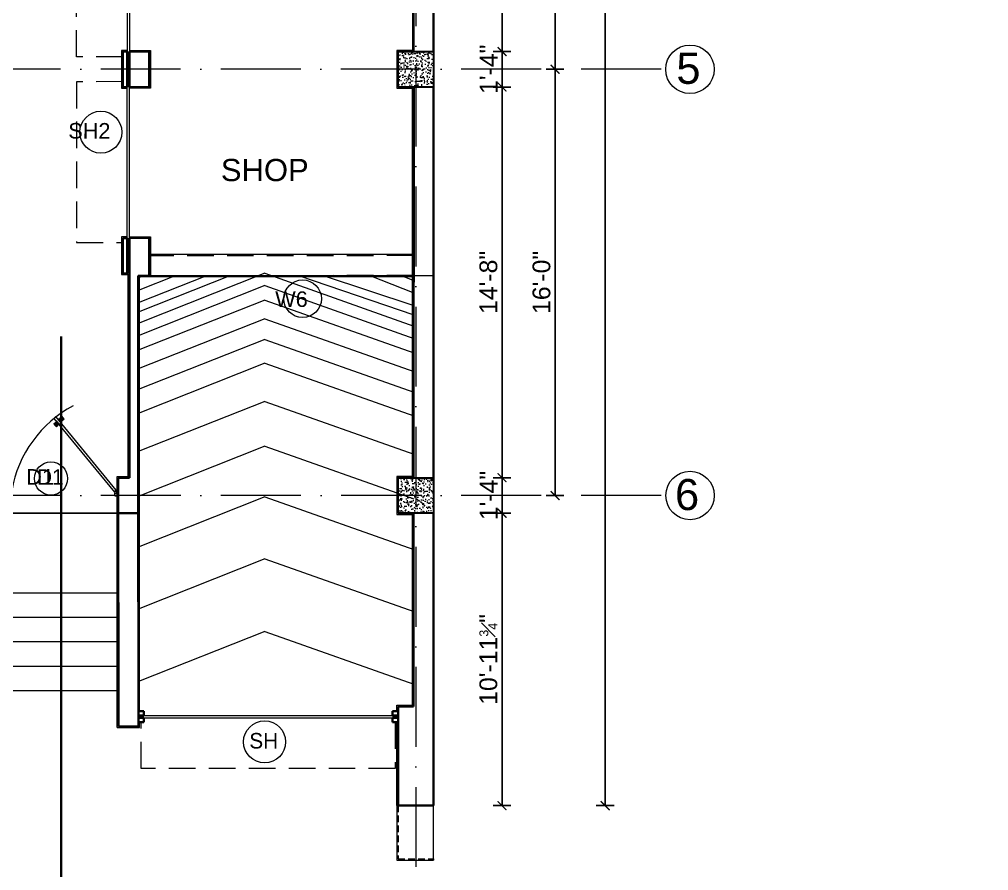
# Model space of a CAD drawing. Header units: inches. Extents: x 10755 to 33653, y -10992 to 10708.
# Drawn here: x 13152.6 to 13589.1, y 6065.8 to 6449.3 of the extents above; entities that cross this region are included whole.
import ezdxf

# ---------------------------------------------------------------- set-up
doc = ezdxf.new("R2010")
doc.units = ezdxf.units.IN
doc.header["$MEASUREMENT"] = 0
doc.linetypes.add('ACAD_ISO10W100', pattern=[18, 12, -3, 0, -3])
doc.linetypes.add('HIDDEN', pattern=[0.375, 0.25, -0.125])
for name, color, linetype, lineweight in [('centerline', 9, 'ACAD_ISO10W100', 5), ('col', 1, 'Continuous', 30), ('dim', 6, 'Continuous', 13), ('dimension center - 8', 134, 'Continuous', 13), ('dimension element- 8', 5, 'Continuous', 13), ('dimension overall - 8', 185, 'Continuous', 13), ('DIMINSION', 5, 'Continuous', 15), ('door', 15, 'Continuous', 18), ('hatch', 33, 'Continuous', 5), ('hatch 2', 8, 'Continuous', 13), ('hatch- rcc', 252, 'Continuous', 5), ('hatch1', 9, 'Continuous', 5), ('PLASTER', 50, 'Continuous', 9), ('rs', 102, 'Continuous', 15), ('Section line-1-8', 172, 'Continuous', 35), ('sill line', 21, 'Continuous', 20), ('STAIRCASE', 143, 'Continuous', 15), ('title text 1', 113, 'Continuous', 25), ('wall', 1, 'Continuous', 35)]:
    doc.layers.add(name, color=color, linetype=linetype, lineweight=lineweight)
doc.layers.add('T-TEXT', color=230, linetype='Continuous')
doc.layers.get('DIMINSION').off()
doc.styles.add('Prajwal', font='stylu.ttf', dxfattribs={"height": 9})
doc.styles.get("Standard").update_dxf_attribs({"font": 'arial.ttf'})
doc.styles.add('suren', font='times.ttf', dxfattribs={"height": 4})
doc.dimstyles.new('S8', dxfattribs={"dimscale": 8, "dimtxt": 1, "dimasz": 0.5, "dimexe": 0.5, "dimexo": 0.5, "dimgap": 0.25, "dimtad": 1, "dimzin": 3, "dimdsep": 46, "dimlunit": 4, "dimtxsty": 'Standard', "dimblk": 'ARCHTICK', "dimcen": 0, "dimclrd": 256, "dimclre": 256, "dimclrt": 6, "dimadec": 0, "dimazin": 0, "dimtfac": 0.5, "dimtix": 1, "dimtmove": 1, "dimatfit": 3, "dimfxl": 0.5, "dimfxlon": 1, "dimfrac": 1, "dimtolj": 1, "dimtzin": 0, "dimarcsym": 1})

# ---------------------------------------------------------------- blocks, each defined once
blk = doc.blocks.new('ETERWEWE')
at = {"layer": 'hatch- rcc', "linetype": 'Continuous', "ltscale": 30}
h = blk.add_hatch(dxfattribs=at)
h.set_pattern_fill('AR-CONC', color=256, scale=0.5, style=0)
h.set_pattern_definition([(50, (0, 0), (3.586300913, -0.313760675), [0.375, -4.125]), (355, (0, 0), (-0.69375667, 3.76096067), [0.3, -3.3]), (100.4514445, (0.299, -0.026), (2.89254423, 3.447199955), [0.31870096, -3.50571056]), (46.1842, (0, 1), (5.33620665, -0.8275964), [0.5625, -6.1875]), (96.6356355, (0.4447, 0.931), (4.67330973, 4.870593), [0.47805171, -5.2585688]), (351.184164, (0, 1), (4.67330973, 4.870593), [0.45, -4.95]), (21, (0.5, 0.75), (2.98453526, -2.013094453), [0.375, -4.125]), (326, (0.5, 0.75), (1.21657666, 3.625750225), [0.3, -3.3]), (71.4514447, (0.7487, 0.5822), (4.20111188, 1.612655764), [0.31870095, -3.50571056]), (37.5, (0, 0), (0.060799277, 1.664469269), [0, -3.26, 0, -3.35, 0, -3.3125]), (7.5, (0, 0), (1.315347687, 1.97205856), [0, -1.91, 0, -3.185, 0, -1.2625]), (327.5, (-1.115, 0), (2.669112181, -0.112774359), [0, -1.25, 0, -3.9, 0, -5.175]), (317.5, (-1.615, 0), (2.915930847, 0.50052491), [0, -1.625, 0, -2.59, 0, -3.675])])
h.paths.add_polyline_path([(159423.23, -3794.58), (159439.23, -3794.58), (159439.23, -3778.58), (159423.23, -3778.58)])
at = {"layer": 'col', "linetype": 'Continuous', "ltscale": 30}
blk.add_lwpolyline([(159423.23, -3794.58), (159423.23, -3778.58), (159439.23, -3778.58), (159439.23, -3794.58), (159423.23, -3794.58)], dxfattribs=at)
blk = doc.blocks.new('wewerrr')
at = {"layer": 'DIMINSION', "linetype": 'Continuous'}
for p in [(17288.57, -757.81), (17288.57, -757.81), (17288.57, -949.81), (17288.57, -949.81)]:
    blk.add_blockref('ETERWEWE', p, dxfattribs=at)
blk = doc.blocks.new('EWEWRTT')
at = {"layer": 'centerline', "ltscale": 3}
for p, q in [((176719.8, -3623.43), (176719.8, -4988.85)), ((176830.26, -4544.4), (176184.91, -4544.4)), ((176830.31, -4736.4), (176184.95, -4736.4))]:
    blk.add_line(p, q, dxfattribs=at)
at = {"layer": 'centerline', "linetype": 'Continuous'}
for centre in [(176843.23, -4544.4), (176843.28, -4736.4)]:
    blk.add_circle(centre, 10.91, dxfattribs=at)
at = {"layer": 'T-TEXT', "ltscale": 100, "char_height": 14, "width": 12.944, "attachment_point": 3, "style": 'suren'}
for s, insert in [('{\\fArial|b0|i0|c0|p34;5}', (176847.97, -4536.96)), ('{\\fArial|b0|i0|c0|p34;6}', (176847.37, -4728.96))]:
    blk.add_mtext(s, dxfattribs=dict(at, insert=insert))
blk = doc.blocks.new('_ArchTick')
at = {"color": 0, "const_width": 0.15}
blk.add_lwpolyline([(-0.5, -0.5), (0.5, 0.5)], dxfattribs=at)
blk = doc.blocks.new('*D840')
at = {"layer": 'Defpoints', "color": 0, "transparency": 16777216}
for p in [(13339.14, 6658.82), (13339.14, 6434.82), (13369.94, 6434.82)]:
    blk.add_point(p, dxfattribs=at)
at = {"layer": 'dimension element- 8', "lineweight": -2, "transparency": 16777216}
for p, q in [((13365.94, 6658.82), (13373.94, 6658.82)), ((13369.94, 6658.82), (13369.94, 6434.82)), ((13365.94, 6434.82), (13373.94, 6434.82))]:
    blk.add_line(p, q, dxfattribs=at)
at = {"layer": 'dimension element- 8', "lineweight": -2, "transparency": 16777216, "xscale": 4, "yscale": 4, "zscale": 4}
for p, rotation in [((13369.94, 6658.82), 90), ((13369.94, 6434.82), 270)]:
    blk.add_blockref('_ArchTick', p, dxfattribs=dict(at, rotation=rotation))
at = {"layer": 'dimension element- 8', "color": 6, "transparency": 16777216, "insert": (13363.85, 6546.82), "char_height": 8, "attachment_point": 5, "rotation": 90}
blk.add_mtext('\\A1;18\'-8"', dxfattribs=at)
blk = doc.blocks.new('*D841')
at = {"layer": 'Defpoints', "color": 0, "transparency": 16777216}
for p in [(13339.14, 6434.82), (13339.14, 6418.82), (13369.94, 6418.82)]:
    blk.add_point(p, dxfattribs=at)
at = {"layer": 'dimension element- 8', "lineweight": -2, "transparency": 16777216}
for p, q in [((13369.94, 6434.82), (13369.94, 6438.82)), ((13365.94, 6434.82), (13373.94, 6434.82)), ((13369.94, 6434.82), (13369.94, 6418.82)), ((13365.94, 6418.82), (13373.94, 6418.82)), ((13369.94, 6418.82), (13369.94, 6414.82))]:
    blk.add_line(p, q, dxfattribs=at)
at = {"layer": 'dimension element- 8', "lineweight": -2, "transparency": 16777216, "xscale": 4, "yscale": 4, "zscale": 4}
for p, rotation in [((13369.94, 6434.82), 270), ((13369.94, 6418.82), 90)]:
    blk.add_blockref('_ArchTick', p, dxfattribs=dict(at, rotation=rotation))
at = {"layer": 'dimension element- 8', "color": 6, "transparency": 16777216, "insert": (13363.92, 6426.82), "char_height": 8, "attachment_point": 5, "rotation": 90}
blk.add_mtext('\\A1;1\'-4"', dxfattribs=at)
blk = doc.blocks.new('*D842')
at = {"layer": 'Defpoints', "color": 0, "transparency": 16777216}
for p in [(13339.14, 6418.82), (13339.14, 6242.82), (13369.94, 6242.82)]:
    blk.add_point(p, dxfattribs=at)
at = {"layer": 'dimension element- 8', "lineweight": -2, "transparency": 16777216}
for p, q in [((13365.94, 6418.82), (13373.94, 6418.82)), ((13369.94, 6418.82), (13369.94, 6242.82)), ((13365.94, 6242.82), (13373.94, 6242.82))]:
    blk.add_line(p, q, dxfattribs=at)
at = {"layer": 'dimension element- 8', "lineweight": -2, "transparency": 16777216, "xscale": 4, "yscale": 4, "zscale": 4}
for p, rotation in [((13369.94, 6418.82), 90), ((13369.94, 6242.82), 270)]:
    blk.add_blockref('_ArchTick', p, dxfattribs=dict(at, rotation=rotation))
at = {"layer": 'dimension element- 8', "color": 6, "transparency": 16777216, "insert": (13363.85, 6330.82), "char_height": 8, "attachment_point": 5, "rotation": 90}
blk.add_mtext('\\A1;14\'-8"', dxfattribs=at)
blk = doc.blocks.new('*D843')
at = {"layer": 'Defpoints', "color": 0, "transparency": 16777216}
for p in [(13339.14, 6242.82), (13339.14, 6226.82), (13369.94, 6226.82)]:
    blk.add_point(p, dxfattribs=at)
at = {"layer": 'dimension element- 8', "lineweight": -2, "transparency": 16777216}
for p, q in [((13369.94, 6242.82), (13369.94, 6246.82)), ((13365.94, 6242.82), (13373.94, 6242.82)), ((13369.94, 6242.82), (13369.94, 6226.82)), ((13365.94, 6226.82), (13373.94, 6226.82)), ((13369.94, 6226.82), (13369.94, 6222.82))]:
    blk.add_line(p, q, dxfattribs=at)
at = {"layer": 'dimension element- 8', "lineweight": -2, "transparency": 16777216, "xscale": 4, "yscale": 4, "zscale": 4}
for p, rotation in [((13369.94, 6242.82), 270), ((13369.94, 6226.82), 90)]:
    blk.add_blockref('_ArchTick', p, dxfattribs=dict(at, rotation=rotation))
at = {"layer": 'dimension element- 8', "color": 6, "transparency": 16777216, "insert": (13363.92, 6234.82), "char_height": 8, "attachment_point": 5, "rotation": 90}
blk.add_mtext('\\A1;1\'-4"', dxfattribs=at)
blk = doc.blocks.new('*D844')
at = {"layer": 'Defpoints', "color": 0, "transparency": 16777216}
for p in [(13339.14, 6226.82), (13339.14, 6095.11), (13369.94, 6095.11)]:
    blk.add_point(p, dxfattribs=at)
at = {"layer": 'dimension element- 8', "lineweight": -2, "transparency": 16777216}
for p, q in [((13365.94, 6226.82), (13373.94, 6226.82)), ((13369.94, 6226.82), (13369.94, 6095.11)), ((13365.94, 6095.11), (13373.94, 6095.11))]:
    blk.add_line(p, q, dxfattribs=at)
at = {"layer": 'dimension element- 8', "lineweight": -2, "transparency": 16777216, "xscale": 4, "yscale": 4, "zscale": 4}
for p, rotation in [((13369.94, 6226.82), 90), ((13369.94, 6095.11), 270)]:
    blk.add_blockref('_ArchTick', p, dxfattribs=dict(at, rotation=rotation))
at = {"layer": 'dimension element- 8', "color": 6, "transparency": 16777216, "insert": (13363.82, 6160.96), "char_height": 8, "attachment_point": 5, "rotation": 90}
blk.add_mtext('\\A1;10\'-11{\\H0.500000x;\\S3#4;}"', dxfattribs=at)
blk = doc.blocks.new('*D849')
at = {"layer": 'Defpoints', "color": 0, "transparency": 16777216}
for p in [(13125.15, 6226.82), (13197.16, 6130.82), (13197.16, 6028.48)]:
    blk.add_point(p, dxfattribs=at)
at = {"layer": 'dimension element- 8', "lineweight": -2, "transparency": 16777216}
for p, q in [((13125.15, 6032.48), (13125.15, 6024.48)), ((13197.16, 6032.48), (13197.16, 6024.48)), ((13125.15, 6028.48), (13197.16, 6028.48))]:
    blk.add_line(p, q, dxfattribs=at)
at = {"layer": 'dimension element- 8', "lineweight": -2, "transparency": 16777216, "xscale": 4, "yscale": 4, "zscale": 4, "rotation": 180}
blk.add_blockref('_ArchTick', (13125.15, 6028.48), dxfattribs=at)
at = {"layer": 'dimension element- 8', "lineweight": -2, "transparency": 16777216, "xscale": 4, "yscale": 4, "zscale": 4}
blk.add_blockref('_ArchTick', (13197.16, 6028.48), dxfattribs=at)
at = {"layer": 'dimension element- 8', "color": 6, "transparency": 16777216, "insert": (13161.16, 6034.57), "char_height": 8, "attachment_point": 5}
blk.add_mtext('\\A1;6\'-0"', dxfattribs=at)
blk = doc.blocks.new('*D850')
at = {"layer": 'Defpoints', "color": 0, "transparency": 16777216}
for p in [(13197.16, 6130.82), (13206.12, 6130.82), (13206.12, 6028.48)]:
    blk.add_point(p, dxfattribs=at)
at = {"layer": 'dimension element- 8', "lineweight": -2, "transparency": 16777216}
for p, q in [((13197.16, 6032.48), (13197.16, 6024.48)), ((13206.12, 6032.48), (13206.12, 6024.48)), ((13197.16, 6028.48), (13193.16, 6028.48)), ((13197.16, 6028.48), (13206.12, 6028.48)), ((13206.12, 6028.48), (13210.12, 6028.48))]:
    blk.add_line(p, q, dxfattribs=at)
at = {"layer": 'dimension element- 8', "lineweight": -2, "transparency": 16777216, "xscale": 4, "yscale": 4, "zscale": 4}
blk.add_blockref('_ArchTick', (13197.16, 6028.48), dxfattribs=at)
at = {"layer": 'dimension element- 8', "lineweight": -2, "transparency": 16777216, "xscale": 4, "yscale": 4, "zscale": 4, "rotation": 180}
blk.add_blockref('_ArchTick', (13206.12, 6028.48), dxfattribs=at)
at = {"layer": 'dimension element- 8', "color": 6, "transparency": 16777216, "insert": (13201.64, 6034.57), "char_height": 8, "attachment_point": 5}
blk.add_mtext('\\A1;9"', dxfattribs=at)
blk = doc.blocks.new('*D851')
at = {"layer": 'Defpoints', "color": 0, "transparency": 16777216}
for p in [(13206.12, 6130.82), (13323.14, 6095.11), (13323.14, 6028.48)]:
    blk.add_point(p, dxfattribs=at)
at = {"layer": 'dimension element- 8', "lineweight": -2, "transparency": 16777216}
for p, q in [((13206.12, 6032.48), (13206.12, 6024.48)), ((13323.14, 6032.48), (13323.14, 6024.48)), ((13206.12, 6028.48), (13323.14, 6028.48))]:
    blk.add_line(p, q, dxfattribs=at)
at = {"layer": 'dimension element- 8', "lineweight": -2, "transparency": 16777216, "xscale": 4, "yscale": 4, "zscale": 4, "rotation": 180}
blk.add_blockref('_ArchTick', (13206.12, 6028.48), dxfattribs=at)
at = {"layer": 'dimension element- 8', "lineweight": -2, "transparency": 16777216, "xscale": 4, "yscale": 4, "zscale": 4}
blk.add_blockref('_ArchTick', (13323.14, 6028.48), dxfattribs=at)
at = {"layer": 'dimension element- 8', "color": 6, "transparency": 16777216, "insert": (13264.63, 6034.57), "char_height": 8, "attachment_point": 5}
blk.add_mtext('\\A1;9\'-9"', dxfattribs=at)
blk = doc.blocks.new('*D852')
at = {"layer": 'Defpoints', "color": 0, "transparency": 16777216}
for p in [(13323.14, 6095.11), (13339.14, 6095.11), (13339.14, 6028.48)]:
    blk.add_point(p, dxfattribs=at)
at = {"layer": 'dimension element- 8', "lineweight": -2, "transparency": 16777216}
for p, q in [((13323.14, 6032.48), (13323.14, 6024.48)), ((13339.14, 6032.48), (13339.14, 6024.48)), ((13323.14, 6028.48), (13319.14, 6028.48)), ((13323.14, 6028.48), (13339.14, 6028.48)), ((13339.14, 6028.48), (13343.14, 6028.48))]:
    blk.add_line(p, q, dxfattribs=at)
at = {"layer": 'dimension element- 8', "lineweight": -2, "transparency": 16777216, "xscale": 4, "yscale": 4, "zscale": 4}
blk.add_blockref('_ArchTick', (13323.14, 6028.48), dxfattribs=at)
at = {"layer": 'dimension element- 8', "lineweight": -2, "transparency": 16777216, "xscale": 4, "yscale": 4, "zscale": 4, "rotation": 180}
blk.add_blockref('_ArchTick', (13339.14, 6028.48), dxfattribs=at)
at = {"layer": 'dimension element- 8', "color": 6, "transparency": 16777216, "insert": (13331.14, 6034.5), "char_height": 8, "attachment_point": 5}
blk.add_mtext('\\A1;1\'-4"', dxfattribs=at)
blk = doc.blocks.new('*D855')
at = {"layer": 'Defpoints', "color": 0, "transparency": 16777216}
for p in [(13339.14, 6426.82), (13393.83, 6426.82), (13339.14, 6234.82)]:
    blk.add_point(p, dxfattribs=at)
at = {"layer": 'dimension center - 8', "lineweight": -2, "transparency": 16777216}
for p, q in [((13389.83, 6426.82), (13397.83, 6426.82)), ((13393.83, 6234.82), (13393.83, 6426.82)), ((13389.83, 6234.82), (13397.83, 6234.82))]:
    blk.add_line(p, q, dxfattribs=at)
at = {"layer": 'dimension center - 8', "lineweight": -2, "transparency": 16777216, "xscale": 4, "yscale": 4, "zscale": 4}
for p, rotation in [((13393.83, 6426.82), 90), ((13393.83, 6234.82), 270)]:
    blk.add_blockref('_ArchTick', p, dxfattribs=dict(at, rotation=rotation))
at = {"layer": 'dimension center - 8', "color": 6, "transparency": 16777216, "insert": (13387.74, 6330.82), "char_height": 8, "attachment_point": 5, "rotation": 90}
blk.add_mtext('\\A1;16\'-0"', dxfattribs=at)
blk = doc.blocks.new('*D856')
at = {"layer": 'Defpoints', "color": 0, "transparency": 16777216}
for p in [(13339.14, 6666.82), (13393.83, 6666.82), (13339.14, 6426.82)]:
    blk.add_point(p, dxfattribs=at)
at = {"layer": 'dimension center - 8', "lineweight": -2, "transparency": 16777216}
for p, q in [((13389.83, 6666.82), (13397.83, 6666.82)), ((13393.83, 6426.82), (13393.83, 6666.82)), ((13389.83, 6426.82), (13397.83, 6426.82))]:
    blk.add_line(p, q, dxfattribs=at)
at = {"layer": 'dimension center - 8', "lineweight": -2, "transparency": 16777216, "xscale": 4, "yscale": 4, "zscale": 4}
for p, rotation in [((13393.83, 6666.82), 90), ((13393.83, 6426.82), 270)]:
    blk.add_blockref('_ArchTick', p, dxfattribs=dict(at, rotation=rotation))
at = {"layer": 'dimension center - 8', "color": 6, "transparency": 16777216, "insert": (13387.74, 6546.82), "char_height": 8, "attachment_point": 5, "rotation": 90}
blk.add_mtext('\\A1;20\'-0"', dxfattribs=at)
blk = doc.blocks.new('*D860')
at = {"layer": 'Defpoints', "color": 0, "transparency": 16777216}
for p in [(13339.14, 7241.82), (13416.4, 7241.82), (13339.14, 6095.11)]:
    blk.add_point(p, dxfattribs=at)
at = {"layer": 'dimension overall - 8', "lineweight": -2, "transparency": 16777216}
for p, q in [((13412.4, 7241.82), (13420.4, 7241.82)), ((13416.4, 6095.11), (13416.4, 7241.82)), ((13412.4, 6095.11), (13420.4, 6095.11))]:
    blk.add_line(p, q, dxfattribs=at)
at = {"layer": 'dimension overall - 8', "lineweight": -2, "transparency": 16777216, "xscale": 4, "yscale": 4, "zscale": 4}
for p, rotation in [((13416.4, 7241.82), 90), ((13416.4, 6095.11), 270)]:
    blk.add_blockref('_ArchTick', p, dxfattribs=dict(at, rotation=rotation))
at = {"layer": 'dimension overall - 8', "color": 6, "transparency": 16777216, "insert": (13410.29, 6668.46), "char_height": 8, "attachment_point": 5, "rotation": 90}
blk.add_mtext('\\A1;95\'-6{\\H0.500000x;\\S3#4;}"', dxfattribs=at)
blk = doc.blocks.new('*D861')
at = {"layer": 'Defpoints', "color": 0, "transparency": 16777216}
for p in [(12921.19, 6095.11), (13339.14, 6095.11), (12921.19, 5973.78)]:
    blk.add_point(p, dxfattribs=at)
at = {"layer": 'dimension overall - 8', "lineweight": -2, "transparency": 16777216}
for p, q in [((12921.19, 5977.78), (12921.19, 5969.78)), ((13339.14, 5977.78), (13339.14, 5969.78)), ((13339.14, 5973.78), (12921.19, 5973.78))]:
    blk.add_line(p, q, dxfattribs=at)
at = {"layer": 'dimension overall - 8', "lineweight": -2, "transparency": 16777216, "xscale": 4, "yscale": 4, "zscale": 4, "rotation": 180}
blk.add_blockref('_ArchTick', (12921.19, 5973.78), dxfattribs=at)
at = {"layer": 'dimension overall - 8', "lineweight": -2, "transparency": 16777216, "xscale": 4, "yscale": 4, "zscale": 4}
blk.add_blockref('_ArchTick', (13339.14, 5973.78), dxfattribs=at)
at = {"layer": 'dimension overall - 8', "color": 6, "transparency": 16777216, "insert": (13130.16, 5979.87), "char_height": 8, "attachment_point": 5}
blk.add_mtext('\\A1;34\'-10"', dxfattribs=at)
blk = doc.blocks.new('s22')
at = {"layer": 'Section line-1-8', "linetype": 'Continuous'}
blk.add_line((14069.68, 5921.78), (14069.68, 6306.51), dxfattribs=at)
blk = doc.blocks.new('*D3622')
at = {"layer": 'Defpoints', "color": 0, "transparency": 16777216}
for p in [(10864.08, 6434.82), (31531.53, 6434.82), (31551.39, 6095.11)]:
    blk.add_point(p, dxfattribs=at)
at = {"layer": 'dim', "lineweight": -2, "transparency": 16777216}
for p, q in [((31527.53, 6434.82), (31535.53, 6434.82)), ((31531.53, 6095.11), (31531.53, 6434.82)), ((31535.53, 6095.11), (31527.53, 6095.11))]:
    blk.add_line(p, q, dxfattribs=at)
at = {"layer": 'dim', "lineweight": -2, "transparency": 16777216, "xscale": 4, "yscale": 4, "zscale": 4}
for p, rotation in [((31531.53, 6434.82), 90), ((31531.53, 6095.11), 270)]:
    blk.add_blockref('_ArchTick', p, dxfattribs=dict(at, rotation=rotation))
at = {"layer": 'dim', "color": 6, "transparency": 16777216, "insert": (31525.42, 6264.96), "char_height": 8, "attachment_point": 5, "rotation": 90}
blk.add_mtext('\\A1;28\'-3{\\H0.500000x;\\S3#4;}"', dxfattribs=at)

msp = doc.modelspace()

# ---------------------------------------------------------------- linework, layer by layer
at = {"layer": 'Defpoints'}
msp.add_lwpolyline([(13339.14, 7225.819), (13339.14, 6333.865), (13206.116, 6333.821), (13206.116, 6226.819), (12921.191, 6226.819), (12921.193, 7225.819), (13339.138, 7225.819)], dxfattribs=at)
at = {"layer": 'door', "color": 8}
for p, q in [((13169.11, 6267.74), (13168.165, 6266.977)), ((13169.11, 6267.74), (13168.165, 6266.977)), ((13169.239, 6268.374), (13169.579, 6267.848)), ((13169.239, 6268.374), (13169.579, 6267.848)), ((13169.503, 6267.715), (13169.389, 6267.6)), ((13169.503, 6267.715), (13169.389, 6267.6)), ((13169.458, 6268.155), (13169.657, 6267.77)), ((13169.458, 6268.155), (13169.657, 6267.77)), ((13169.689, 6267.924), (13169.742, 6267.684)), ((13169.689, 6267.924), (13169.742, 6267.684)), ((13169.873, 6267.74), (13169.836, 6267.591)), ((13169.873, 6267.74), (13169.836, 6267.591)), ((13170.198, 6269.333), (13170.724, 6268.994)), ((13170.198, 6269.333), (13170.724, 6268.994)), ((13170.417, 6269.115), (13170.803, 6268.915)), ((13170.417, 6269.115), (13170.803, 6268.915)), ((13170.648, 6268.884), (13170.888, 6268.83)), ((13170.648, 6268.884), (13170.888, 6268.83)), ((13170.832, 6269.463), (13171.595, 6270.408)), ((13170.832, 6269.463), (13171.595, 6270.408)), ((13170.832, 6268.7), (13170.981, 6268.737)), ((13170.832, 6268.7), (13170.981, 6268.737)), ((13170.858, 6269.069), (13170.972, 6269.184)), ((13170.858, 6269.069), (13170.972, 6269.184)), ((13170.883, 6269.044), (13170.997, 6269.159)), ((13170.883, 6269.044), (13170.997, 6269.159)), ((13170.886, 6269.399), (13171.663, 6270.361)), ((13170.886, 6269.399), (13171.663, 6270.361)), ((13170.935, 6268.992), (13171.05, 6269.106)), ((13170.935, 6268.992), (13171.05, 6269.106)), ((13170.987, 6268.545), (13171.024, 6268.694)), ((13170.987, 6268.545), (13171.024, 6268.694)), ((13170.999, 6269.285), (13171.814, 6270.211)), ((13170.999, 6269.285), (13171.814, 6270.211)), ((13171.016, 6268.911), (13171.131, 6269.025)), ((13171.016, 6268.911), (13171.131, 6269.025)), ((13171.171, 6268.361), (13171.117, 6268.601)), ((13171.171, 6268.361), (13171.117, 6268.601)), ((13171.145, 6269.139), (13171.987, 6270.038)), ((13171.145, 6269.139), (13171.987, 6270.038)), ((13171.198, 6268.729), (13171.312, 6268.844)), ((13171.198, 6268.729), (13171.312, 6268.844)), ((13171.402, 6268.13), (13171.203, 6268.515)), ((13171.402, 6268.13), (13171.203, 6268.515)), ((13171.279, 6268.648), (13171.394, 6268.762)), ((13171.279, 6268.648), (13171.394, 6268.762)), ((13171.62, 6267.911), (13171.281, 6268.437)), ((13171.62, 6267.911), (13171.281, 6268.437)), ((13171.331, 6268.595), (13171.446, 6268.71)), ((13171.331, 6268.595), (13171.446, 6268.71)), ((13171.356, 6268.57), (13171.471, 6268.685)), ((13171.356, 6268.57), (13171.471, 6268.685)), ((13171.43, 6268.855), (13172.325, 6269.7)), ((13171.43, 6268.855), (13172.325, 6269.7)), ((13171.572, 6268.712), (13172.498, 6269.527)), ((13171.572, 6268.712), (13172.498, 6269.527)), ((13171.686, 6268.599), (13172.649, 6269.376)), ((13171.686, 6268.599), (13172.649, 6269.376)), ((13171.75, 6268.545), (13172.695, 6269.308)), ((13171.75, 6268.545), (13172.695, 6269.308)), ((13172.033, 6270.052), (13172.05, 6270.069)), ((13172.033, 6270.052), (13172.05, 6270.069)), ((13172.203, 6269.916), (13172.05, 6270.069)), ((13172.203, 6269.916), (13172.05, 6270.069)), ((13172.203, 6269.916), (13172.356, 6269.763)), ((13172.203, 6269.916), (13172.356, 6269.763)), ((13169.174, 6267.687), (13168.211, 6266.909)), ((13169.174, 6267.687), (13168.211, 6266.909)), ((13169.287, 6267.573), (13168.361, 6266.759)), ((13169.287, 6267.573), (13168.361, 6266.759)), ((13168.521, 6266.539), (13168.504, 6266.522)), ((13168.521, 6266.539), (13168.504, 6266.522)), ((13168.656, 6266.369), (13168.504, 6266.522)), ((13168.656, 6266.369), (13168.504, 6266.522)), ((13169.433, 6267.427), (13168.534, 6266.586)), ((13169.433, 6267.427), (13168.534, 6266.586)), ((13168.656, 6266.369), (13168.809, 6266.216)), ((13168.656, 6266.369), (13168.809, 6266.216)), ((13169.718, 6267.142), (13168.873, 6266.247)), ((13169.718, 6267.142), (13168.873, 6266.247)), ((13169.86, 6267), (13169.046, 6266.074)), ((13169.86, 6267), (13169.046, 6266.074)), ((13169.974, 6266.887), (13169.196, 6265.924)), ((13169.974, 6266.887), (13169.196, 6265.924)), ((13170.028, 6266.823), (13169.264, 6265.878)), ((13170.028, 6266.823), (13169.264, 6265.878)), ((13169.528, 6267.69), (13169.413, 6267.575)), ((13169.528, 6267.69), (13169.413, 6267.575)), ((13169.581, 6267.637), (13169.466, 6267.523)), ((13169.581, 6267.637), (13169.466, 6267.523)), ((13169.662, 6267.556), (13169.547, 6267.442)), ((13169.662, 6267.556), (13169.547, 6267.442)), ((13169.843, 6267.375), (13169.729, 6267.26)), ((13169.843, 6267.375), (13169.729, 6267.26)), ((13169.925, 6267.293), (13169.81, 6267.179)), ((13169.925, 6267.293), (13169.81, 6267.179)), ((13169.977, 6267.241), (13169.862, 6267.126)), ((13169.977, 6267.241), (13169.862, 6267.126)), ((13170.027, 6267.586), (13169.878, 6267.548)), ((13170.027, 6267.586), (13169.878, 6267.548)), ((13170.002, 6267.216), (13169.887, 6267.101)), ((13170.002, 6267.216), (13169.887, 6267.101)), ((13170.211, 6267.401), (13169.971, 6267.455)), ((13170.211, 6267.401), (13169.971, 6267.455)), ((13170.442, 6267.171), (13170.057, 6267.37)), ((13170.442, 6267.171), (13170.057, 6267.37)), ((13170.661, 6266.952), (13170.135, 6267.292)), ((13170.661, 6266.952), (13170.135, 6267.292))]:
    msp.add_line(p, q, dxfattribs=at)
at = {"layer": 'door', "color": 2}
for p, q in [((13168.18, 6269.551), (13169.021, 6270.392)), ((13168.18, 6269.551), (13169.021, 6270.392)), ((13168.18, 6269.551), (13195.377, 6236.355)), ((13168.18, 6269.551), (13195.377, 6236.355)), ((13196.141, 6237.274), (13169.021, 6270.392)), ((13196.141, 6237.274), (13169.021, 6270.392)), ((13172.339, 6269.746), (13172.356, 6269.763)), ((13172.339, 6269.746), (13172.356, 6269.763)), ((13168.826, 6266.234), (13168.809, 6266.216)), ((13168.826, 6266.234), (13168.809, 6266.216)), ((13195.473, 6236.567), (13196.147, 6237.241)), ((13195.473, 6236.567), (13196.147, 6237.241)), ((13195.532, 6236.509), (13196.18, 6237.157)), ((13195.532, 6236.509), (13196.18, 6237.157)), ((13195.332, 6236.31), (13195.532, 6236.509)), ((13195.332, 6236.31), (13195.532, 6236.509)), ((13195.473, 6236.567), (13195.532, 6236.509)), ((13195.473, 6236.567), (13195.532, 6236.509)), ((13195.506, 6234.626), (13195.506, 6235.857)), ((13195.506, 6235.857), (13196.326, 6235.857)), ((13195.506, 6234.626), (13195.506, 6235.857)), ((13195.506, 6235.857), (13196.326, 6235.857)), ((13195.506, 6234.626), (13197.147, 6234.626)), ((13195.506, 6234.626), (13197.147, 6234.626)), ((13196.326, 6236.18), (13196.326, 6237.097)), ((13196.326, 6236.18), (13196.326, 6237.097)), ((13196.326, 6235.857), (13196.326, 6236.18)), ((13196.326, 6236.18), (13196.408, 6236.18)), ((13196.326, 6235.857), (13196.326, 6236.18)), ((13196.326, 6236.18), (13196.408, 6236.18)), ((13196.408, 6236.18), (13196.408, 6237.133)), ((13196.408, 6236.18), (13196.408, 6237.133)), ((13196.408, 6237.087), (13197.147, 6237.087)), ((13196.408, 6237.087), (13197.147, 6237.087)), ((13197.147, 6237.087), (13197.147, 6234.626)), ((13197.147, 6237.087), (13197.147, 6234.626))]:
    msp.add_line(p, q, dxfattribs=at)
at = {"layer": 'door', "color": 1}
for p, q in [((13169.029, 6267.728), (13168.194, 6267.054)), ((13169.029, 6267.728), (13168.194, 6267.054)), ((13169.138, 6267.722), (13169.574, 6267.287)), ((13169.138, 6267.722), (13169.574, 6267.287)), ((13169.164, 6268.566), (13169.155, 6268.558)), ((13169.164, 6268.566), (13169.155, 6268.558)), ((13169.155, 6268.442), (13169.469, 6267.968)), ((13169.155, 6268.442), (13169.469, 6267.968)), ((13169.494, 6267.724), (13169.38, 6267.609)), ((13169.494, 6267.724), (13169.38, 6267.609)), ((13169.469, 6267.968), (13169.476, 6267.961)), ((13169.469, 6267.968), (13169.476, 6267.961)), ((13169.477, 6267.846), (13169.481, 6267.851)), ((13169.477, 6267.846), (13169.481, 6267.851)), ((13169.482, 6267.735), (13169.753, 6267.465)), ((13169.482, 6267.735), (13169.753, 6267.465)), ((13170.006, 6269.408), (13170.015, 6269.417)), ((13170.006, 6269.408), (13170.015, 6269.417)), ((13170.131, 6269.417), (13170.605, 6269.103)), ((13170.131, 6269.417), (13170.605, 6269.103)), ((13170.605, 6269.103), (13170.611, 6269.096)), ((13170.605, 6269.103), (13170.611, 6269.096)), ((13170.726, 6269.095), (13170.722, 6269.091)), ((13170.726, 6269.095), (13170.722, 6269.091)), ((13170.837, 6269.09), (13171.107, 6268.82)), ((13170.837, 6269.09), (13171.107, 6268.82)), ((13170.845, 6269.544), (13171.519, 6270.378)), ((13170.845, 6269.544), (13171.519, 6270.378)), ((13170.849, 6269.078), (13170.963, 6269.193)), ((13170.849, 6269.078), (13170.963, 6269.193)), ((13170.851, 6269.434), (13171.286, 6268.999)), ((13170.851, 6269.434), (13171.286, 6268.999)), ((13170.963, 6269.322), (13170.957, 6269.315)), ((13170.963, 6269.322), (13170.957, 6269.315)), ((13170.957, 6269.199), (13171.222, 6268.934)), ((13170.957, 6269.199), (13171.222, 6268.934)), ((13171.377, 6268.55), (13171.107, 6268.82)), ((13171.377, 6268.55), (13171.107, 6268.82)), ((13171.486, 6268.669), (13171.222, 6268.934)), ((13171.486, 6268.669), (13171.222, 6268.934)), ((13171.721, 6268.563), (13171.286, 6268.999)), ((13171.721, 6268.563), (13171.286, 6268.999)), ((13171.365, 6268.562), (13171.48, 6268.676)), ((13171.365, 6268.562), (13171.48, 6268.676)), ((13171.382, 6268.439), (13171.378, 6268.435)), ((13171.382, 6268.439), (13171.378, 6268.435)), ((13171.39, 6268.317), (13171.383, 6268.324)), ((13171.39, 6268.317), (13171.383, 6268.324)), ((13171.704, 6267.844), (13171.39, 6268.317)), ((13171.704, 6267.844), (13171.39, 6268.317)), ((13171.609, 6268.676), (13171.603, 6268.669)), ((13171.609, 6268.676), (13171.603, 6268.669)), ((13171.64, 6270.384), (13172.156, 6269.869)), ((13171.64, 6270.384), (13172.156, 6269.869)), ((13171.696, 6267.719), (13171.704, 6267.728)), ((13171.696, 6267.719), (13171.704, 6267.728)), ((13171.703, 6270.321), (13171.733, 6270.351)), ((13171.703, 6270.321), (13171.733, 6270.351)), ((13171.733, 6270.351), (13172.186, 6269.899)), ((13171.733, 6270.351), (13172.186, 6269.899)), ((13171.831, 6268.558), (13172.665, 6269.231)), ((13171.831, 6268.558), (13172.665, 6269.231)), ((13172.672, 6269.353), (13172.156, 6269.869)), ((13172.672, 6269.353), (13172.156, 6269.869)), ((13172.638, 6269.446), (13172.186, 6269.899)), ((13172.638, 6269.446), (13172.186, 6269.899)), ((13172.609, 6269.416), (13172.638, 6269.446)), ((13172.609, 6269.416), (13172.638, 6269.446)), ((13168.188, 6266.932), (13168.703, 6266.416)), ((13168.188, 6266.932), (13168.703, 6266.416)), ((13168.251, 6266.869), (13168.221, 6266.839)), ((13168.251, 6266.869), (13168.221, 6266.839)), ((13168.221, 6266.839), (13168.674, 6266.386)), ((13168.221, 6266.839), (13168.674, 6266.386)), ((13169.126, 6265.934), (13168.674, 6266.386)), ((13169.126, 6265.934), (13168.674, 6266.386)), ((13169.219, 6265.901), (13168.703, 6266.416)), ((13169.219, 6265.901), (13168.703, 6266.416)), ((13169.156, 6265.964), (13169.126, 6265.934)), ((13169.156, 6265.964), (13169.126, 6265.934)), ((13169.251, 6267.609), (13169.257, 6267.616)), ((13169.251, 6267.609), (13169.257, 6267.616)), ((13170.015, 6266.742), (13169.341, 6265.907)), ((13170.015, 6266.742), (13169.341, 6265.907)), ((13169.373, 6267.616), (13169.638, 6267.351)), ((13169.373, 6267.616), (13169.638, 6267.351)), ((13170.009, 6266.851), (13169.574, 6267.287)), ((13170.009, 6266.851), (13169.574, 6267.287)), ((13169.903, 6267.086), (13169.638, 6267.351)), ((13169.903, 6267.086), (13169.638, 6267.351)), ((13170.023, 6267.195), (13169.753, 6267.465)), ((13170.023, 6267.195), (13169.753, 6267.465)), ((13170.011, 6267.207), (13169.896, 6267.093)), ((13170.011, 6267.207), (13169.896, 6267.093)), ((13169.897, 6266.964), (13169.903, 6266.97)), ((13169.897, 6266.964), (13169.903, 6266.97)), ((13170.133, 6267.19), (13170.138, 6267.194)), ((13170.133, 6267.19), (13170.138, 6267.194)), ((13170.255, 6267.182), (13170.248, 6267.189)), ((13170.255, 6267.182), (13170.248, 6267.189)), ((13170.729, 6266.868), (13170.255, 6267.182)), ((13170.729, 6266.868), (13170.255, 6267.182)), ((13170.854, 6266.877), (13170.845, 6266.868)), ((13170.854, 6266.877), (13170.845, 6266.868))]:
    msp.add_line(p, q, dxfattribs=at)
at = {"layer": 'door', "color": 2}
for radius in [0.159, 0.159, 0.0771, 0.0771]:
    msp.add_circle((13196.306, 6237.254), radius, dxfattribs=at)
at = {"layer": 'door', "color": 8}
msp.add_arc((13201.997, 6227.83), 53.655, 117.95781, 170.06452, dxfattribs=at)
msp.add_arc((13201.997, 6227.83), 53.655, 117.95781, 170.06452, dxfattribs=at)
at = {"layer": 'door', "color": 1}
for centre, start, end in [((13169.08, 6267.664), 45, 128.92363), ((13169.08, 6267.664), 45, 128.92363), ((13169.213, 6268.5), 135, 225), ((13169.213, 6268.5), 135, 225), ((13169.541, 6267.793), 140.25725, 225), ((13169.541, 6267.793), 140.25725, 225), ((13169.418, 6267.903), 320.25725, 45), ((13169.418, 6267.903), 320.25725, 45), ((13170.073, 6269.359), 45, 135), ((13170.073, 6269.359), 45, 135), ((13170.669, 6269.154), 225, 309.74275), ((13170.669, 6269.154), 225, 309.74275), ((13170.779, 6269.032), 45, 129.74275), ((13170.779, 6269.032), 45, 129.74275), ((13170.909, 6269.492), 141.07637, 225), ((13170.909, 6269.492), 141.07637, 225), ((13171.015, 6269.257), 135, 225), ((13171.015, 6269.257), 135, 225), ((13171.441, 6268.382), 140.25725, 225), ((13171.441, 6268.382), 140.25725, 225), ((13171.319, 6268.492), 320.25725, 45), ((13171.319, 6268.492), 320.25725, 45), ((13171.545, 6268.728), 225, 315), ((13171.545, 6268.728), 225, 315), ((13171.582, 6270.326), 45, 141.07637), ((13171.582, 6270.326), 45, 141.07637), ((13171.646, 6267.786), 315, 45), ((13171.646, 6267.786), 315, 45), ((13171.779, 6268.621), 225, 308.92363), ((13171.779, 6268.621), 225, 308.92363), ((13168.246, 6266.99), 128.92363, 225), ((13168.246, 6266.99), 128.92363, 225), ((13169.277, 6265.959), 225, 321.07637), ((13169.277, 6265.959), 225, 321.07637), ((13169.315, 6267.558), 45, 135), ((13169.315, 6267.558), 45, 135), ((13169.845, 6267.028), 315, 45), ((13169.845, 6267.028), 315, 45), ((13169.951, 6266.793), 321.07637, 45), ((13169.951, 6266.793), 321.07637, 45), ((13170.081, 6267.253), 225, 309.74275), ((13170.081, 6267.253), 225, 309.74275), ((13170.19, 6267.131), 45, 129.74275), ((13170.19, 6267.131), 45, 129.74275), ((13170.787, 6266.926), 225, 315), ((13170.787, 6266.926), 225, 315)]:
    msp.add_arc(centre, 0.082, start, end, dxfattribs=at)
at = {"layer": 'hatch 2', "ltscale": 30}
for centre, radius in [((13189.296, 6398.463), 9.47), ((13280.156, 6323.457), 8.47), ((13166.814, 6242.487), 7.47), ((13166.814, 6242.487), 7.47), ((13263.011, 6123.825), 9.47)]:
    msp.add_circle(centre, radius, dxfattribs=at)
at = {"layer": 'hatch1', "linetype": 'Continuous', "ltscale": 30}
for p, q in [((13208.658, 6333.821), (13206.119, 6332.813)), ((13208.658, 6333.821), (13206.119, 6332.813)), ((13222.739, 6333.827), (13206.121, 6327.225)), ((13222.739, 6333.827), (13206.121, 6327.225)), ((13236.821, 6333.832), (13206.122, 6321.638)), ((13236.821, 6333.832), (13206.122, 6321.638)), ((13247.382, 6333.836), (13206.124, 6317.448)), ((13247.382, 6333.836), (13206.124, 6317.448)), ((13263.085, 6334.952), (13206.125, 6312.326)), ((13263.085, 6334.952), (13330.165, 6311.15)), ((13278.8, 6333.848), (13330.165, 6316.272)), ((13289.369, 6333.852), (13330.165, 6320.463)), ((13310.46, 6333.858), (13330.165, 6326.051)), ((13324.551, 6333.863), (13330.165, 6331.639)), ((13263.085, 6329.364), (13206.127, 6306.739)), ((13263.085, 6329.364), (13330.165, 6305.562)), ((13263.085, 6322.844), (13206.129, 6300.22)), ((13263.085, 6322.844), (13330.165, 6299.043)), ((13263.085, 6314.462), (13206.132, 6291.839)), ((13263.085, 6314.462), (13330.165, 6290.661)), ((13263.085, 6305.149), (13206.134, 6282.527)), ((13263.085, 6305.149), (13330.165, 6281.347)), ((13263.085, 6294.439), (13206.138, 6271.818)), ((13263.085, 6294.439), (13330.165, 6270.637)), ((13263.085, 6277.209), (13206.143, 6254.591)), ((13263.085, 6277.209), (13330.165, 6253.407)), ((13263.085, 6257.051), (13206.148, 6234.434)), ((13263.085, 6257.051), (13330.165, 6233.249)), ((13263.085, 6234.233), (13206.152, 6211.618)), ((13263.085, 6234.233), (13330.165, 6210.432)), ((13263.085, 6206.293), (13206.158, 6183.681)), ((13263.085, 6206.293), (13330.165, 6182.492)), ((13263.085, 6173.62), (13206.164, 6151.01)), ((13263.085, 6173.62), (13330.165, 6149.819))]:
    msp.add_line(p, q, dxfattribs=at)
at = {"layer": 'PLASTER'}
for p, q in [((13329.638, 6243.32), (13329.659, 6418.32)), ((13201.626, 6243.319), (13201.61, 6334.321)), ((13206.682, 6137.722), (13206.616, 6333.321)), ((13196.664, 6130.319), (13196.646, 6243.319)), ((13196.646, 6243.319), (13201.626, 6243.319)), ((13329.638, 6242.82), (13329.638, 6242.82)), ((13329.638, 6140.319), (13329.638, 6226.319)), ((13322.638, 6137.727), (13322.638, 6140.319)), ((13322.638, 6140.319), (13329.638, 6140.319)), ((13322.638, 6137.727), (13322.638, 6139.819)), ((13206.664, 6130.319), (13206.664, 6132.722)), ((13322.638, 6095.11), (13322.638, 6132.727)), ((13196.664, 6130.319), (13206.664, 6130.319)), ((13322.638, 6095.11), (13322.638, 6070.61)), ((13322.638, 6070.61), (13339.138, 6070.61)), ((13339.138, 6071.11), (13339.138, 6070.61))]:
    msp.add_line(p, q, dxfattribs=at)
for points in [[(13329.638, 6632.32), (13329.638, 6435.319), (13322.638, 6435.319), (13322.638, 6418.319), (13329.659, 6418.32)], [(13201.108, 6435.319), (13198.608, 6435.319), (13198.608, 6418.318), (13201.108, 6418.321)], [(13202.108, 6435.317), (13211.608, 6435.317), (13211.608, 6418.317), (13202.108, 6418.317)], [(13201.108, 6351.319), (13198.608, 6351.319), (13198.608, 6334.318), (13201.61, 6334.321)], [(13202.108, 6351.317), (13211.608, 6351.317), (13211.608, 6333.322), (13206.616, 6333.321)], [(13329.638, 6243.32), (13322.638, 6243.32), (13322.638, 6226.319), (13329.638, 6226.319)]]:
    msp.add_lwpolyline(points, dxfattribs=at)
at = {"layer": 'rs'}
for p, q in [((13201.108, 6662.861), (13201.108, 6433.478)), ((13202.108, 6662.86), (13202.108, 6433.478)), ((13201.108, 6350.817), (13201.108, 6423.819)), ((13202.108, 6350.819), (13202.108, 6423.819)), ((13201.108, 6350.817), (13201.108, 6420.157)), ((13202.108, 6350.819), (13202.108, 6420.157)), ((13201.108, 6350.817), (13201.108, 6347.817)), ((13202.108, 6347.817), (13202.108, 6350.817)), ((13201.108, 6347.817), (13202.108, 6347.817)), ((13201.108, 6334.817), (13201.108, 6337.817)), ((13201.108, 6337.817), (13202.108, 6337.817)), ((13202.108, 6337.817), (13202.108, 6334.817)), ((13206.566, 6134.722), (13206.566, 6135.722)), ((13206.566, 6135.722), (13208.682, 6135.722)), ((13206.566, 6134.727), (13321.959, 6134.727)), ((13208.682, 6134.722), (13206.566, 6134.722)), ((13208.682, 6135.727), (13321.959, 6135.727)), ((13322.736, 6135.727), (13320.62, 6135.727)), ((13320.62, 6134.727), (13322.736, 6134.727)), ((13322.736, 6134.727), (13322.736, 6135.727))]:
    msp.add_line(p, q, dxfattribs=at)
at = {"layer": 'rs', "linetype": 'HIDDEN', "ltscale": 48}
for p, q in [((13330.094, 6342.865), (13211.108, 6342.822)), ((13330.093, 6333.865), (13211.108, 6333.822)), ((13207.423, 6111.898), (13207.423, 6132.722)), ((13321.879, 6132.727), (13321.879, 6111.898)), ((13321.879, 6111.898), (13207.423, 6111.898))]:
    msp.add_line(p, q, dxfattribs=at)
at = {"layer": 'rs', "linetype": 'HIDDEN', "ltscale": 12}
for p, q in [((13323.138, 6095.11), (13323.138, 6071.11)), ((13323.138, 6071.11), (13339.138, 6071.11))]:
    msp.add_line(p, q, dxfattribs=at)
at = {"layer": 'rs', "linetype": 'HIDDEN', "ltscale": 48}
for points in [[(13199.108, 6432.373), (13178.28, 6432.41), (13178.28, 6664.906), (13199.108, 6664.906)], [(13199.108, 6421.262), (13178.28, 6421.225), (13178.28, 6348.773), (13199.108, 6348.773)]]:
    msp.add_lwpolyline(points, dxfattribs=at)
at = {"layer": 'rs', "const_width": 0.25}
for points in [[(13201.108, 6434.817), (13201.108, 6431.817), (13202.108, 6431.817), (13202.108, 6434.817)], [(13201.108, 6434.817), (13201.108, 6431.817), (13202.108, 6431.817), (13202.108, 6434.817)], [(13201.108, 6418.817), (13201.108, 6421.817), (13202.108, 6421.817), (13202.108, 6418.817)], [(13201.108, 6418.817), (13201.108, 6421.817), (13202.108, 6421.817), (13202.108, 6418.817)], [(13201.108, 6350.817), (13201.108, 6347.817), (13202.108, 6347.817), (13202.108, 6350.817)], [(13201.108, 6334.817), (13201.108, 6337.817), (13202.108, 6337.817), (13202.108, 6334.817)]]:
    msp.add_lwpolyline(points, dxfattribs=at)
at = {"layer": 'sill line', "linetype": 'Continuous', "ltscale": 30}
for p, q in [((13330.094, 6343.365), (13211.108, 6343.322)), ((13330.093, 6333.365), (13211.108, 6333.322))]:
    msp.add_line(p, q, dxfattribs=at)
at = {"layer": 'STAIRCASE', "linetype": 'Continuous', "ltscale": 30}
for p, q in [((13114.195, 6191.01), (13197.155, 6191.01)), ((13114.195, 6180.01), (13197.156, 6180.01)), ((13114.195, 6169.01), (13197.158, 6169.01)), ((13114.195, 6158.01), (13197.16, 6158.01)), ((13114.195, 6147.01), (13197.162, 6147.01)), ((13339.138, 6071.11), (13339.138, 6095.11))]:
    msp.add_line(p, q, dxfattribs=at)
at = {"layer": 'wall', "linetype": 'Continuous', "ltscale": 30}
for p, q in [((13339.138, 6434.819), (13339.138, 6658.819)), ((13330.138, 6434.819), (13330.138, 6632.82)), ((13329.659, 6418.819), (13329.659, 6418.82)), ((13330.138, 6242.82), (13330.159, 6418.82)), ((13339.138, 6242.819), (13339.138, 6418.819)), ((13202.126, 6242.819), (13202.108, 6342.819)), ((13202.126, 6242.819), (13202.108, 6342.819)), ((13330.093, 6333.865), (13330.094, 6342.865)), ((13211.108, 6333.822), (13206.116, 6333.82)), ((13211.108, 6333.822), (13206.116, 6333.82)), ((13206.147, 6242.821), (13206.116, 6333.82)), ((13206.147, 6242.821), (13206.116, 6333.82)), ((13330.08, 6242.82), (13330.093, 6333.865)), ((13197.147, 6242.819), (13202.126, 6242.819)), ((13197.147, 6242.819), (13197.147, 6226.819)), ((13197.147, 6242.819), (13202.126, 6242.819)), ((13197.147, 6242.819), (13197.147, 6226.819)), ((13197.164, 6130.819), (13197.147, 6242.817)), ((13206.164, 6130.819), (13206.147, 6242.819)), ((13197.149, 6226.819), (13206.149, 6226.819)), ((13197.149, 6226.819), (13202.129, 6226.819)), ((13329.638, 6226.819), (13329.638, 6226.819)), ((13330.138, 6139.819), (13330.138, 6226.819)), ((13339.138, 6095.11), (13339.138, 6226.819)), ((13323.138, 6095.11), (13323.138, 6139.819)), ((13323.138, 6139.819), (13330.138, 6139.819)), ((13197.164, 6130.819), (13206.164, 6130.819))]:
    msp.add_line(p, q, dxfattribs=at)
at = {"layer": 'wall'}
for p, q in [((13202.108, 6434.817), (13202.108, 6418.817)), ((13211.108, 6434.817), (13202.108, 6434.817)), ((13202.108, 6418.817), (13202.108, 6434.817)), ((13211.108, 6434.817), (13202.108, 6434.817)), ((13211.108, 6434.817), (13211.108, 6418.817)), ((13211.108, 6418.817), (13211.108, 6434.817)), ((13211.108, 6418.817), (13202.108, 6418.817)), ((13211.108, 6418.817), (13202.108, 6418.817)), ((13199.108, 6350.817), (13201.108, 6350.817)), ((13199.108, 6334.817), (13199.108, 6350.817)), ((13201.108, 6350.817), (13201.108, 6334.817)), ((13211.108, 6350.819), (13202.108, 6350.819)), ((13211.108, 6350.819), (13202.108, 6350.819)), ((13202.108, 6350.817), (13202.108, 6334.817)), ((13202.108, 6350.817), (13202.108, 6334.817)), ((13211.108, 6350.819), (13211.108, 6333.822)), ((13211.108, 6350.819), (13211.108, 6333.822)), ((13201.108, 6334.817), (13199.108, 6334.817)), ((13202.11, 6334.819), (13202.108, 6334.819)), ((13202.11, 6334.819), (13202.108, 6334.819)), ((13208.682, 6137.722), (13206.164, 6137.722)), ((13208.682, 6137.722), (13208.682, 6135.722)), ((13320.62, 6137.727), (13323.138, 6137.727)), ((13320.62, 6137.727), (13320.62, 6135.727)), ((13206.164, 6132.722), (13208.682, 6132.722)), ((13208.682, 6135.722), (13206.566, 6135.722)), ((13208.682, 6134.722), (13206.566, 6134.722)), ((13208.682, 6132.722), (13208.682, 6134.722)), ((13320.62, 6135.727), (13322.736, 6135.727)), ((13320.62, 6132.727), (13320.62, 6134.727)), ((13320.62, 6134.727), (13322.736, 6134.727)), ((13323.138, 6132.727), (13320.62, 6132.727)), ((13339.138, 6095.11), (13323.138, 6095.11))]:
    msp.add_line(p, q, dxfattribs=at)
for points in [[(13199.108, 6434.817), (13201.108, 6434.817), (13201.108, 6418.817), (13199.108, 6418.817)], [(13199.108, 6418.817), (13201.108, 6418.817), (13201.108, 6434.817), (13199.108, 6434.817)], [(13199.108, 6350.817), (13201.108, 6350.817), (13201.108, 6334.817), (13199.108, 6334.817)]]:
    msp.add_lwpolyline(points, close=True, dxfattribs=at)

# ---------------------------------------------------------------- block references
at = {"layer": 'dimension center - 8'}
msp.add_blockref('s22', (-898.33, 0), dxfattribs=at)
at = {"layer": 'DIMINSION', "linetype": 'Continuous'}
for p in [(-146100.092, 10213.401), (-146100.092, 10021.401)]:
    msp.add_blockref('ETERWEWE', p, dxfattribs=at)
at = {"layer": 'hatch', "linetype": 'Continuous'}
msp.add_blockref('EWEWRTT', (-163388.658, 10971.215), dxfattribs=at)
at = {"layer": 'wall', "linetype": 'Continuous'}
msp.add_blockref('wewerrr', (-163388.658, 10971.215), dxfattribs=at)

# ---------------------------------------------------------------- texts
at = {"layer": 'title text 1', "linetype": 'Continuous', "style": 'Prajwal'}
for s, p in [('D1', (13160.55, 6239.675)), ('SH', (13256.129, 6120.845))]:
    msp.add_text(s, height=7, rotation=359.95632, dxfattribs=at).set_placement(p)
at = {"layer": 'title text 1', "char_height": 7, "width": 6.48014975013211e-13, "attachment_point": 1, "rotation": 359.95632, "style": 'Prajwal'}
for s, insert in [('\\pi-5.632;{\\fArial|b0|i0|c0|p34;SH2}', (13180.229, 6402.611)), ('\\pi-5.632;{\\fArial|b0|i0|c0|p34;W6}', (13273.438, 6326.766)), ('\\pi-5.632;{\\fArial|b0|i0|c0|p34;D1}', (13161.31, 6246.703))]:
    msp.add_mtext(s, dxfattribs=dict(at, insert=insert))
at = {"layer": 'title text 1', "insert": (13243.314, 6386.44), "char_height": 10, "width": 241.00666, "attachment_point": 1, "style": 'Prajwal'}
msp.add_mtext('\\pt30;{\\fArial|b0|i0|c0|p34;SHOP}', dxfattribs=at)

# ---------------------------------------------------------------- dimensions: what is measured, and where the dimension line sits
at = {"layer": 'dim'}
dim = msp.add_linear_dim(base=(31531.53, 6434.819), p1=(31551.386, 6095.11), p2=(10864.084, 6434.819), angle=270, dimstyle='S8', dxfattribs=at)
dim.commit()
dim.dimension.update_dxf_attribs({"geometry": '*D3622', "text_midpoint": (31525.415, 6264.964)})
at = {"layer": 'dimension center - 8'}
for base, p1, p2, picture, middle in [((13393.827, 6666.819), (13339.138, 6426.819), (13339.14, 6666.819), '*D856', (13387.742, 6546.819)), ((13393.827, 6426.819), (13339.138, 6234.819), (13339.138, 6426.819), '*D855', (13387.742, 6330.819))]:
    dim = msp.add_linear_dim(base=base, p1=p1, p2=p2, angle=90, dimstyle='S8', dxfattribs=at)
    dim.commit()
    dim.dimension.update_dxf_attribs({"geometry": picture, "text_midpoint": middle})
at = {"layer": 'dimension element- 8'}
for base, p1, p2, picture, middle in [((13369.936, 6434.819), (13339.14, 6658.819), (13339.138, 6434.819), '*D840', (13363.851, 6546.819)), ((13369.936, 6418.819), (13339.138, 6434.819), (13339.138, 6418.819), '*D841', (13363.919, 6426.819)), ((13369.936, 6242.819), (13339.138, 6418.819), (13339.138, 6242.819), '*D842', (13363.851, 6330.819)), ((13369.936, 6226.819), (13339.138, 6242.819), (13339.138, 6226.819), '*D843', (13363.919, 6234.819)), ((13369.936, 6095.11), (13339.138, 6226.819), (13339.138, 6095.11), '*D844', (13363.824, 6160.964))]:
    dim = msp.add_linear_dim(base=base, p1=p1, p2=p2, angle=90, dimstyle='S8', dxfattribs=at)
    dim.commit()
    dim.dimension.update_dxf_attribs({"geometry": picture, "text_midpoint": middle})
for base, p1, p2, picture, middle in [((13197.164, 6028.482), (13125.147, 6226.819), (13197.164, 6130.819), '*D849', (13161.155, 6034.566)), ((13206.116, 6028.482), (13197.164, 6130.819), (13206.116, 6130.819), '*D850', (13201.64, 6034.566)), ((13323.138, 6028.482), (13206.116, 6130.819), (13323.138, 6095.11), '*D851', (13264.627, 6034.566)), ((13339.138, 6028.482), (13323.138, 6095.11), (13339.138, 6095.11), '*D852', (13331.138, 6034.498))]:
    dim = msp.add_linear_dim(base=base, p1=p1, p2=p2, dimstyle='S8', dxfattribs=at)
    dim.commit()
    dim.dimension.update_dxf_attribs({"geometry": picture, "text_midpoint": middle})
at = {"layer": 'dimension overall - 8'}
dim = msp.add_linear_dim(base=(13416.402, 7241.819), p1=(13339.138, 6095.11), p2=(13339.138, 7241.819), angle=90, dimstyle='S8', dxfattribs=at)
dim.commit()
dim.dimension.update_dxf_attribs({"geometry": '*D860', "text_midpoint": (13410.29, 6668.464)})
dim = msp.add_linear_dim(base=(12921.191, 5973.78), p1=(13339.138, 6095.11), p2=(12921.191, 6095.11), dimstyle='S8', dxfattribs=at)
dim.commit()
dim.dimension.update_dxf_attribs({"geometry": '*D861', "text_midpoint": (13130.165, 5979.867)})

doc.saveas('drawing.dxf')
